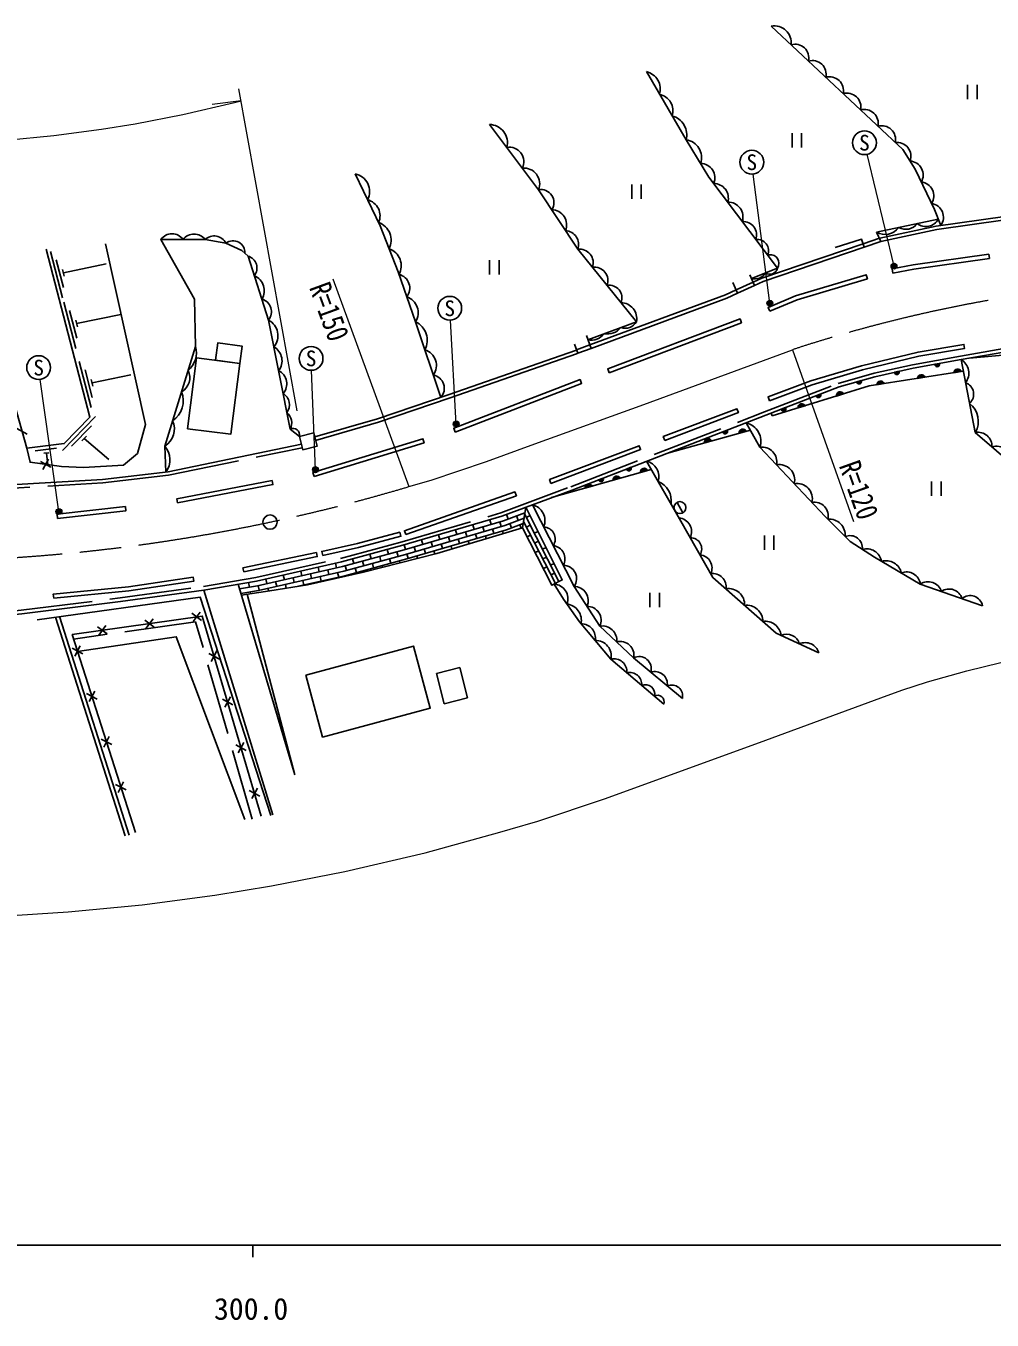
# Model space of a CAD drawing. Units: millimetres, scale not verified. Extents: x 40000 to 680000, y 20000 to 380000.
# Drawn here: x 348920 to 430108, y 198715 to 307397 of the extents above; entities that cross this region are included whole.
import ezdxf
from ezdxf.enums import TextEntityAlignment as Align

# ---------------------------------------------------------------- set-up
doc = ezdxf.new("R2010")
doc.units = ezdxf.units.MM
doc.header["$LTSCALE"] = 1000
doc.linetypes.add('CHAIN', pattern=[18.5, 12, -1.5, 3.5, -1.5])
doc.linetypes.add('DASHED', pattern=[7.5, 6, -1.5])
for name, color, linetype, lineweight in [('M-BGD', 7, 'Continuous', 25), ('M-BMK', 2, 'CHAIN', 13), ('M-BMK-SRVR', 3, 'Continuous', 25), ('M-STR-HTXT', 7, 'Continuous', 13), ('M-STR-STRC', 7, 'Continuous', 25), ('M-TTL-BAND', 7, 'Continuous', 25)]:
    doc.layers.add(name, color=color, linetype=linetype, lineweight=lineweight)
doc.styles.add('ＭＳ ゴシック', font='')
doc.styles.get('ＭＳ ゴシック').set_extended_font_data('MS Gothic')

msp = doc.modelspace()

# ---------------------------------------------------------------- hatches: boundary and pattern name
at = {"layer": 'M-BGD'}
for points in [[(422296, 278392, -0.4608), (422151, 278119, -0.4608), (421904, 278305)], [(425676, 279046, -0.4608), (425520, 278779, -0.4608), (425281, 278976)], [(427516, 278367), (426898, 278271, -0.84072)], [(419116, 277615, -0.4608), (418987, 277335, -0.4608), (418729, 277506)], [(421039, 277358), (420421, 277262, -0.84072)], [(424467, 277892), (423849, 277796, -0.84072)], [(415689, 276482, -0.4608), (415587, 276191, -0.4608), (415314, 276337)], [(417627, 276494), (417029, 276309, -0.84072)], [(412752, 275345, -0.4608), (412650, 275053, -0.4608), (412378, 275200)], [(414400, 275495), (413802, 275310, -0.84072)], [(407851, 273451, -0.4608), (407748, 273160, -0.4608), (407476, 273307)], [(409456, 273363), (408853, 273196, -0.84072)], [(406548, 272557), (405945, 272389, -0.84072)], [(398863, 269415), (398261, 269245, -0.84072)], [(399758, 270329, -0.4608), (399655, 270037, -0.4608), (399383, 270184)], [(401151, 270065), (400549, 269894, -0.84072)], [(396499, 268745), (395897, 268574, -0.84072)], [(397416, 269425, -0.4608), (397313, 269134, -0.4608), (397041, 269281)]]:
    msp.add_hatch(color=256, dxfattribs=at).paths.add_polyline_path(points)
at = {"layer": 'M-STR-HTXT'}
for points in [[(421996, 287432, -0.41421), (422075, 287087, -0.41421), (421731, 287008, -1)], [(411587, 284313, -1), (411277, 283921, -1)], [(385244, 274146, -1), (384908, 273776, -0.41421), (384891, 274130, -0.41421)], [(373424, 270309, -0.41421), (373435, 269955, -0.41421), (373081, 269944, -1)], [(351850, 266809, -0.41421), (351896, 266459, -0.41421), (351546, 266413, -1)]]:
    msp.add_hatch(color=256, dxfattribs=at).paths.add_polyline_path(points)

# ---------------------------------------------------------------- linework, layer by layer
at = {"layer": 'M-BGD'}
for p, q in [((428041, 302452), (428041, 301252)), ((428841, 302452), (428841, 301252)), ((413303, 298390), (413303, 297190)), ((414103, 298390), (414103, 297190)), ((399830, 294073), (399830, 292873)), ((400630, 294073), (400630, 292873)), ((420398, 290071), (425580, 291158)), ((420398, 290071), (420758, 289285)), ((344258, 288753), (349003, 271934)), ((350985, 288444), (351996, 284574)), ((351477, 287746), (352084, 285423)), ((352000, 286931), (352142, 286389)), ((352071, 286660), (355672, 287411)), ((387889, 287721), (387889, 286521)), ((388689, 287721), (388689, 286521)), ((408320, 285849), (408724, 284955)), ((409744, 286493), (410148, 285599)), ((352097, 284187), (353108, 280317)), ((352589, 283489), (353196, 281167)), ((353112, 282674), (353254, 282133)), ((353183, 282404), (356913, 283158)), ((395004, 280682), (395293, 279902)), ((396016, 281406), (396419, 280319)), ((428203, 279493), (434762, 280092)), ((353397, 279210), (354409, 275340)), ((353890, 278512), (354497, 276190)), ((422296, 278392), (421904, 278305)), ((425676, 279046), (425281, 278976)), ((426898, 278271), (427516, 278367)), ((354413, 277698), (354554, 277156)), ((354483, 277427), (357743, 278100)), ((419116, 277615), (418729, 277506)), ((420421, 277262), (421039, 277358)), ((423849, 277796), (424467, 277892)), ((415689, 276482), (415314, 276337)), ((417029, 276309), (417627, 276494)), ((412752, 275345), (412378, 275200)), ((413802, 275310), (414400, 275495)), ((354774, 274607), (351992, 271733)), ((411636, 274639), (411543, 274877)), ((348166, 273599), (349039, 273110)), ((354434, 273823), (352764, 272099)), ((354009, 272953), (353620, 272551)), ((402933, 271554), (409792, 273456)), ((407851, 273451), (407476, 273307)), ((408853, 273196), (409456, 273363)), ((351502, 271936), (349715, 271718)), ((353815, 272752), (355883, 270985)), ((405945, 272389), (406548, 272557)), ((350151, 270818), (351024, 270329)), ((350343, 270137), (350832, 271010)), ((350853, 271555), (350436, 271504)), ((350645, 271530), (350764, 270550)), ((393097, 267780), (401465, 270153)), ((399758, 270329), (399383, 270184)), ((400549, 269894), (401151, 270065)), ((395897, 268574), (396499, 268745)), ((397416, 269425), (397041, 269281)), ((398261, 269245), (398863, 269415)), ((425023, 269142), (425023, 267942)), ((425823, 269142), (425823, 267942)), ((403630, 267383), (404124, 266514)), ((389312, 266364), (389452, 265990)), ((390643, 265255), (390935, 266971)), ((393707, 260730), (390833, 266376)), ((390960, 266127), (391281, 266279)), ((386470, 265501), (386583, 265117)), ((387303, 265328), (387415, 264944)), ((387910, 265922), (388022, 265538)), ((388742, 265749), (388854, 265365)), ((389592, 265615), (389732, 265240)), ((390154, 266252), (390295, 265878)), ((390435, 265503), (390539, 265224)), ((393417, 260581), (390732, 265779)), ((390976, 265305), (391300, 265458)), ((382151, 264239), (382263, 263855)), ((383591, 264660), (383703, 264276)), ((384423, 264486), (384535, 264102)), ((385031, 265081), (385143, 264697)), ((385255, 264313), (385367, 263929)), ((385863, 264907), (385975, 264523)), ((386087, 264139), (386155, 263909)), ((386695, 264734), (386807, 264350)), ((387527, 264560), (387591, 264340)), ((388135, 265154), (388247, 264770)), ((388967, 264981), (389028, 264771)), ((391030, 264502), (391321, 264639)), ((391641, 264790), (391953, 264937)), ((391665, 263972), (391981, 264121)), ((410971, 264597), (410971, 263397)), ((411771, 264597), (411771, 263397)), ((377824, 263037), (377928, 262650)), ((379272, 263428), (379376, 263041)), ((380100, 263237), (380204, 262851)), ((380711, 263818), (380823, 263435)), ((380936, 263051), (381048, 262667)), ((381543, 263645), (381656, 263261)), ((382375, 263471), (382488, 263087)), ((382983, 264066), (383095, 263682)), ((383208, 263298), (383279, 263054)), ((383815, 263892), (383927, 263508)), ((384647, 263718), (384718, 263477)), ((391717, 263167), (392010, 263305)), ((392321, 263452), (392626, 263596)), ((373475, 261946), (373564, 261556)), ((374938, 262279), (375026, 261889)), ((375756, 262064), (375860, 261678)), ((376375, 262646), (376480, 262260)), ((377204, 262455), (377308, 262069)), ((378032, 262264), (378136, 261878)), ((378652, 262846), (378756, 262460)), ((378860, 262074), (378898, 261936)), ((379480, 262655), (379584, 262269)), ((380309, 262464), (380351, 262307)), ((381768, 262877), (381825, 262683)), ((392354, 262638), (392662, 262783)), ((392404, 261833), (392698, 261971)), ((393002, 262115), (393298, 262254)), ((369087, 260948), (369176, 260558)), ((370550, 261280), (370639, 260890)), ((371370, 261057), (371459, 260667)), ((372012, 261613), (372101, 261223)), ((372832, 261390), (372921, 261000)), ((373653, 261166), (373741, 260776)), ((374295, 261722), (374384, 261332)), ((374473, 260942), (374484, 260892)), ((375115, 261499), (375204, 261109)), ((375964, 261292), (375981, 261230)), ((376584, 261873), (376688, 261487)), ((377412, 261683), (377444, 261565)), ((393043, 261305), (393343, 261446)), ((363886, 260016), (369683, 241156)), ((366748, 260504), (371510, 244507)), ((367639, 260656), (367706, 260261)), ((367773, 259867), (367799, 259717)), ((368445, 260391), (368533, 260001)), ((369265, 260168), (369318, 259935)), ((369907, 260724), (369996, 260334)), ((370727, 260500), (370802, 260174)), ((372190, 260833), (372279, 260443)), ((373010, 260610), (373021, 260562)), ((401355, 259778), (401355, 258578)), ((402155, 259778), (402155, 258578)), ((367519, 259677), (371510, 244507)), ((351417, 257745), (357273, 239377)), ((351757, 257793), (357613, 239425)), ((359009, 256805), (359609, 257606)), ((363669, 257473), (362868, 258073)), ((362969, 257373), (363568, 258173)), ((355749, 256338), (354949, 256938)), ((355049, 256238), (355649, 257038)), ((359709, 256906), (358909, 257505)), ((353699, 254674), (352810, 255132)), ((353484, 255347), (353025, 254459)), ((364301, 254704), (365179, 254226)), ((364501, 254026), (364979, 254904)), ((354917, 250864), (354028, 251322)), ((354702, 251537), (354243, 250649)), ((365632, 250189), (366110, 251068)), ((365432, 250868), (366311, 250390)), ((356135, 247054), (355246, 247512)), ((355920, 247727), (355461, 246838)), ((366564, 247031), (367442, 246553)), ((366764, 246353), (367242, 247231)), ((357353, 243244), (356464, 243702)), ((357137, 243917), (356679, 243028)), ((367696, 243195), (368574, 242716)), ((367896, 242516), (368374, 243395))]:
    msp.add_line(p, q, dxfattribs=at)
at = {"layer": 'M-BGD', "linetype": 'DASHED'}
for p, q in [((419269, 289095), (420633, 289559)), ((419365, 288811), (420758, 289285)), ((408601, 285228), (410025, 285872)), ((408724, 284955), (410148, 285599)), ((395189, 280183), (396314, 280600)), ((395293, 279902), (396419, 280319))]:
    msp.add_line(p, q, dxfattribs=at)
at = {"layer": 'M-BGD'}
for points in [[(411554, 307376), (422594, 297008), (423631, 295354), (425253, 291972), (425788, 290638)], [(401055, 303554), (404390, 297814), (406313, 294705), (412066, 287039), (409884, 286183)], [(387869, 299114), (391994, 293643), (395292, 288646), (400230, 282558), (396149, 281045)], [(376577, 294973), (378690, 290619), (380191, 286748), (381660, 282550), (383792, 276203)], [(420633, 289559), (420679, 289574), (425395, 290583), (431181, 291400), (436997, 291967)], [(420758, 289285), (425448, 290287), (431217, 291102), (437013, 291667)], [(371910, 272924), (371117, 273542), (369319, 282690), (367584, 288061), (367078, 288529), (365735, 289161), (363979, 289457), (360271, 289457), (363091, 284437), (363175, 280464), (360585, 272106), (360686, 269932)], [(410025, 285872), (410759, 286204), (419269, 289095)], [(416912, 288796), (419140, 289473), (419365, 288811)], [(355598, 289093), (358966, 273913), (358287, 271495), (357127, 270495), (353757, 270323), (351905, 270397), (349269, 270750), (349003, 271934)], [(350621, 288648), (354304, 274552), (352140, 272317), (349003, 271934)], [(410148, 285599), (410869, 285925), (419365, 288811)], [(396314, 280600), (407702, 284822), (408601, 285228)], [(396419, 280319), (407816, 284544), (408724, 284955)], [(275990, 267112), (298133, 262332), (299388, 262764), (307266, 261046), (316210, 259835), (323524, 258792), (332820, 257581), (335716, 257377), (339696, 257377), (344769, 257626), (348569, 258027), (356882, 259066), (363886, 260016), (368299, 260768), (375439, 262393), (380606, 263788), (388912, 266215), (394813, 268421), (411086, 274700), (417253, 277088), (420256, 277938), (423464, 278652), (427493, 279370), (432076, 280169)], [(276393, 279871), (277361, 279656), (279932, 277840), (303079, 272585), (307966, 271598), (314143, 270467), (319227, 269778), (325941, 269102), (334666, 268647), (343264, 268608), (355357, 269315), (360870, 269954), (372071, 272266)], [(373194, 272876), (378451, 274410), (384473, 276432), (395095, 280148), (395189, 280183)], [(373265, 272585), (378541, 274123), (384571, 276149), (395196, 279866), (395293, 279902)], [(427493, 279370), (428691, 273256), (433870, 268789), (443665, 265661), (449175, 261452)], [(427684, 278393), (419786, 277163), (411636, 274639)], [(409448, 274068), (410603, 272013), (416077, 266194), (418171, 264095), (420231, 262775), (424073, 260529), (429294, 258706)], [(401074, 270837), (403955, 265805), (406645, 261075), (411964, 256398), (415546, 254763)], [(366862, 260117), (368377, 260376), (375536, 262005), (380714, 263403), (389038, 265835), (390857, 266515)], [(367015, 259605), (369424, 259950), (372591, 260464), (377285, 261524), (383463, 263101), (390643, 265255), (393125, 260431), (393989, 260875), (390935, 266971)], [(404078, 250912), (399982, 254337), (397145, 256981), (394984, 260326), (391492, 267179)], [(366977, 259731), (368455, 259983), (375632, 261617), (380822, 263017), (389165, 265455), (390779, 266059)], [(371827, 260340), (375729, 261228), (380931, 262632), (389291, 265075), (390702, 265603)], [(393306, 260524), (394088, 259257), (395432, 257344), (398069, 254209), (402516, 250450)], [(349872, 257531), (363558, 259432), (369496, 241097)], [(358126, 239663), (352816, 256275), (363744, 257841), (368703, 241027)], [(353272, 254850), (361558, 256095), (367304, 240754)]]:
    msp.add_lwpolyline(points, dxfattribs=at)
for points in [[(421773, 286640), (423535, 286980), (429878, 287869), (429829, 288216), (423478, 287326), (421707, 286984)], [(411417, 283433), (413713, 284395), (419629, 286158), (419529, 286494), (413595, 284725), (411282, 283756)], [(397939, 278265), (409048, 282464), (408924, 282791), (397815, 278592)], [(366896, 279052), (364857, 279315), (365046, 280777), (367085, 280514)], [(411412, 275914), (414977, 277265), (419227, 278510), (423955, 279655), (427790, 280307), (427731, 280653), (423884, 279999), (419136, 278848), (414865, 277597), (411288, 276241)], [(363269, 279519), (366896, 279052), (366128, 273098), (362501, 273565)], [(384997, 273286), (395607, 277373), (395481, 277700), (384871, 273612)], [(402605, 272582), (408784, 274920), (408661, 275247), (402481, 272910)], [(371910, 272924), (373110, 273218), (373385, 272095), (372185, 271801)], [(373135, 269565), (382382, 272389), (382280, 272724), (373033, 269900)], [(393042, 268965), (400567, 271811), (400443, 272139), (392918, 269292)], [(361674, 267348), (369679, 268872), (369613, 269216), (361608, 267692)], [(380844, 264673), (390132, 267934), (390016, 268264), (380728, 265004)], [(351582, 266034), (357321, 266679), (357282, 267027), (351543, 266381)], [(373859, 262930), (376879, 263587), (380427, 264537), (380336, 264875), (376797, 263927), (373785, 263272)], [(367227, 261538), (373402, 262831), (373330, 263174), (367155, 261881)], [(351256, 259337), (357585, 259954), (363022, 260758), (362971, 261104), (357542, 260302), (351222, 259686)], [(372442, 252866), (381498, 255310), (382901, 250112), (373845, 247668)], [(383426, 253009), (385375, 253504), (386017, 250975), (384067, 250480)]]:
    msp.add_lwpolyline(points, close=True, dxfattribs=at)
at = {"layer": 'M-BGD', "linetype": 'DASHED'}
for points in [[(300104, 262915), (307319, 261342), (316251, 260132), (323565, 259089), (332850, 257880), (335727, 257677), (339688, 257677), (344746, 257925), (348535, 258325), (356843, 259364), (363841, 260312), (368240, 261062), (375367, 262684), (380525, 264077), (388817, 266500), (394707, 268702), (410978, 274980), (417158, 277373), (420183, 278229), (423405, 278946), (427441, 279665), (432033, 280466)], [(303446, 272205), (307909, 271304), (314096, 270170), (319192, 269480), (325918, 268803), (334657, 268347), (343272, 268308), (355383, 269016), (360917, 269657), (372142, 271974)], [(367946, 240775), (363184, 257357), (352934, 255906)]]:
    msp.add_lwpolyline(points, dxfattribs=at)
at = {"layer": 'M-BGD'}
msp.add_circle((403877, 266949), 500, dxfattribs=at)
for centre, radius, start, end in [((411801, 305969), 1428, 353.63821, 99.96201), ((413546, 304698), 1160, 347.2853, 106.31492), ((415004, 303329), 1160, 347.2853, 106.31492), ((400707, 302076), 1518, 343.5479, 76.77546), ((416462, 301959), 1160, 347.2853, 106.31492), ((401894, 300280), 1392, 341.47058, 78.85278), ((417919, 300590), 1160, 347.2853, 106.31492), ((419377, 299221), 1160, 347.2853, 106.31492), ((387862, 297594), 1520, 344.29528, 89.73149), ((402802, 298245), 1646, 344.84017, 75.48319), ((420835, 297852), 1160, 347.2853, 106.31492), ((404229, 296360), 1463, 339.80922, 83.66941), ((389555, 295995), 1210, 333.08944, 100.93734), ((422133, 296462), 1146, 338.49629, 98.32648), ((405592, 294636), 1219, 337.36654, 89.53188), ((423156, 294885), 1158, 328.65547, 87.83757), ((376287, 293488), 1513, 332.8105, 78.98126), ((390775, 294139), 1317, 337.85424, 96.17254), ((392188, 292562), 1098, 326.68286, 100.16439), ((406709, 292930), 1236, 344.13333, 89.63798), ((424046, 293127), 1160, 326.10134, 85.13096), ((377277, 291441), 1401, 336.51811, 75.27365), ((407932, 291349), 1244, 342.24367, 91.52765), ((424857, 291330), 1160, 323.38074, 82.45331), ((393072, 290674), 1286, 338.33159, 88.51566), ((378045, 289401), 1570, 332.79114, 70.7566), ((394202, 289041), 1159, 340.05464, 86.79261), ((409172, 289831), 1140, 340.96077, 92.81055), ((421105, 291348), 1460, 241.06278, 322.64118), ((422850, 291532), 1219, 241.32758, 322.37637), ((424539, 291728), 1186, 232.39974, 331.30422), ((361198, 288816), 1127, 34.64279, 145.35721), ((363052, 288736), 1174, 37.85381, 142.14619), ((364743, 288630), 1125, 28.16559, 132.73165), ((366319, 288334), 1013, 357.79682, 125.22566), ((410374, 288522), 945, 336.26899, 97.50233), ((367291, 287053), 1050, 322.0198, 73.78326), ((378947, 287254), 1512, 331.0279, 70.96081), ((395446, 287511), 1146, 340.34091, 97.74802), ((411475, 287456), 724, 324.77864, 108.99265), ((396691, 285996), 1141, 339.76146, 98.32747), ((411424, 287203), 663, 237.18202, 345.66558), ((367605, 285164), 1345, 328.25627, 67.5468), ((379998, 285375), 1178, 321.93096, 76.64337), ((410161, 287214), 1068, 254.98869, 327.85891), ((397947, 284563), 1055, 337.93386, 100.15507), ((368425, 283377), 1127, 322.45466, 73.34839), ((380483, 283316), 1404, 326.9311, 71.64324), ((398875, 282793), 1375, 350.15322, 87.93571), ((368610, 281388), 1483, 320.8003, 61.43655), ((380915, 280992), 1727, 332.69322, 64.43702), ((396451, 282314), 1305, 256.63716, 324.04332), ((397788, 282952), 1431, 258.70584, 321.97464), ((399287, 283084), 1080, 249.8581, 330.82238), ((361333, 279939), 1915, 309.65521, 15.91108), ((369074, 279267), 1368, 322.3057, 59.93114), ((382047, 278887), 1372, 324.2062, 72.92404), ((426843, 278234), 1308, 321.94896, 60.2208), ((361329, 277858), 1368, 299.24533, 26.32096), ((369637, 277342), 1206, 317.69448, 64.54237), ((422107, 278318), 203, 183.57734, 21.50072), ((425484, 278980), 203, 181.1414, 19.06479), ((427216, 278265), 318, 18.74217, 178.9599), ((382930, 276961), 1147, 318.68476, 78.44548), ((418931, 277530), 203, 186.85148, 24.77487), ((420739, 277256), 318, 18.74217, 178.9599), ((424167, 277790), 318, 18.74217, 178.9599), ((427533, 276463), 1024, 311.6233, 70.54646), ((360154, 275908), 1993, 303.27395, 22.29233), ((369943, 275578), 1119, 323.81709, 58.41975), ((415513, 276380), 203, 192.20733, 30.13072), ((417344, 276350), 318, 27.09792, 187.31565), ((412576, 275243), 203, 192.20733, 30.13072), ((414117, 275350), 318, 27.09792, 187.31565), ((427056, 274203), 1889, 329.90863, 52.26113), ((359727, 273542), 1673, 300.8561, 24.71019), ((370210, 274078), 1053, 329.40286, 52.834), ((409068, 272503), 1611, 342.32015, 76.35029), ((371368, 273047), 556, 347.18703, 116.94907), ((407675, 273350), 203, 192.13645, 30.05984), ((409169, 273227), 318, 25.39052, 185.60826), ((428907, 272086), 1190, 357.98298, 100.45305), ((359301, 270957), 1723, 323.50832, 41.82677), ((406261, 272420), 318, 25.39052, 185.60826), ((410771, 270778), 1247, 348.7337, 97.7658), ((430477, 270957), 1152, 349.09634, 109.33968), ((400774, 269537), 1334, 342.57382, 77.02485), ((398577, 269277), 318, 25.72957, 185.9473), ((399582, 270227), 203, 192.13645, 30.05984), ((400865, 269927), 318, 25.72957, 185.9473), ((412230, 269266), 1290, 345.97651, 100.523), ((396213, 268607), 318, 25.72957, 185.9473), ((397240, 269324), 203, 192.13645, 30.05984), ((401411, 267516), 1742, 350.99326, 68.60542), ((413722, 267696), 1280, 345.66765, 100.83186), ((415192, 266258), 1144, 345.4685, 101.57705), ((391163, 265850), 1370, 337.8891, 76.11347), ((392359, 264300), 1036, 328.08234, 85.92023), ((403670, 264910), 1184, 335.26075, 84.05144), ((416421, 264633), 1343, 354.6487, 95.21957), ((404768, 263478), 936, 327.92994, 91.3239), ((418168, 263553), 1039, 353.47327, 113.2062), ((393097, 262640), 1122, 331.21565, 82.78692), ((419558, 262212), 1274, 10.05176, 106.29573), ((394072, 260978), 1122, 324.42596, 89.57661), ((405446, 261861), 1127, 335.1244, 84.12944), ((421189, 261156), 1333, 12.95451, 106.42715), ((406663, 260316), 1088, 349.53598, 100.3199), ((422928, 260390), 1153, 6.92858, 112.45308), ((393233, 259301), 1224, 338.47309, 86.57597), ((394987, 259143), 1183, 335.57788, 90.149), ((407984, 258820), 1323, 356.39857, 100.95711), ((424725, 259533), 1190, 18.27094, 123.23489), ((426499, 258985), 1124, 16.56432, 124.9415), ((394209, 257473), 1389, 347.94969, 83.24327), ((409471, 257375), 1372, 0.38072, 96.97496), ((428264, 258514), 1048, 10.54743, 130.95839), ((396083, 257480), 1174, 334.83885, 90.88803), ((395598, 256008), 1176, 348.66611, 91.50079), ((397377, 255808), 1196, 352.84476, 101.18379), ((411045, 256055), 1345, 6.54862, 98.63652), ((396824, 254499), 1279, 346.89605, 93.27085), ((398878, 254574), 1129, 347.86572, 106.16283), ((412849, 255198), 1114, 16.06018, 114.84981), ((414395, 254396), 1208, 17.67577, 113.23422), ((400433, 253408), 1032, 344.29548, 115.90675), ((398339, 253167), 1077, 355.07395, 104.50412), ((399653, 252092), 1011, 355.79075, 103.78731), ((401761, 252121), 1062, 351.84634, 108.35589), ((400973, 251299), 783, 346.17787, 113.4002), ((402009, 250645), 543, 339.01817, 120.5599), ((403180, 251123), 923, 346.80406, 113.39817)]:
    msp.add_arc(centre, radius, start, end, dxfattribs=at)
at = {"layer": 'M-BMK'}
msp.add_lwpolyline([(381097, 268707), (382973, 269250), (387626, 270815), (391697, 272293), (400832, 275603), (410368, 279099), (413330, 280202)], dxfattribs=at)
for centre, radius, start, end in [((450782, 166197), 120000, 91.24321, 108.18599), ((338148, 412427), 150000, 256.56797, 286.6382)]:
    msp.add_arc(centre, radius, start, end, dxfattribs=at)
at = {"layer": 'M-BMK-SRVR'}
msp.add_circle((369439, 265727), 600, dxfattribs=at)
at = {"layer": 'M-STR-HTXT'}
for p, q in [((366996, 301114), (364561, 300798)), ((371726, 275062), (366816, 302102)), ((421863, 287220), (419612, 296612)), ((411432, 284117), (410042, 294957)), ((374706, 286165), (381097, 268707)), ((385076, 273961), (384590, 282685)), ((413330, 280202), (418473, 265771)), ((373253, 270126), (372920, 278474)), ((351698, 266611), (350133, 277709))]:
    msp.add_line(p, q, dxfattribs=at)
for points in [[(285907, 306418), (311115, 300647), (316440, 299494), (319655, 298924), (324038, 298296), (328255, 297853), (332010, 297591), (335549, 297456), (340516, 297451), (343704, 297561), (347259, 297788), (351268, 298178), (355279, 298710), (358100, 299171), (362111, 299951), (366450, 300964), (366996, 301114)], [(346898, 232633), (352475, 232989), (358687, 233593), (364797, 234403), (369550, 235180), (375709, 236378), (382471, 237956), (388733, 239680), (389615, 239941), (391929, 240611), (397531, 242495), (401938, 244096), (411105, 247417), (420766, 250959), (422526, 251614), (424687, 252318), (427979, 253249), (430842, 253950)]]:
    msp.add_lwpolyline(points, dxfattribs=at)
for centre in [(421863, 287220), (411432, 284117), (385076, 273961), (373253, 270126), (351698, 266611)]:
    msp.add_circle(centre, 250, dxfattribs=at)
at = {"layer": 'M-STR-STRC'}
for centre in [(419379, 297585), (409915, 295949), (384534, 283684), (372881, 279473), (349993, 278699)]:
    msp.add_circle(centre, 1000, dxfattribs=at)
at = {"layer": 'M-TTL-BAND'}
for p, q in [((40000, 205000), (579000, 205000)), ((368000, 205000), (368000, 204000))]:
    msp.add_line(p, q, dxfattribs=at)

# ---------------------------------------------------------------- texts
at = {"layer": 'M-STR-HTXT', "style": 'ＭＳ ゴシック', "width": 0.8}
msp.add_text('R=150', height=1833, rotation=290.108, dxfattribs=at).set_placement((374424, 286062), align=Align.TOP_LEFT)
msp.add_text('R=120', height=1833, rotation=289.617, dxfattribs=at).set_placement((418373, 265585), align=Align.BOTTOM_RIGHT)
at = {"layer": 'M-STR-STRC', "style": 'ＭＳ ゴシック'}
for p in [(419379, 297585), (409915, 295949), (384534, 283684), (349993, 278699), (372881, 279473)]:
    msp.add_text('S', height=1320, dxfattribs=at).set_placement(p, align=Align.MIDDLE_CENTER)
at = {"layer": 'M-TTL-BAND', "style": 'ＭＳ ゴシック'}
msp.add_text('300.0', height=1833, dxfattribs=at).set_placement((367844, 198195), align=Align.BOTTOM_CENTER)

doc.saveas('drawing.dxf')
